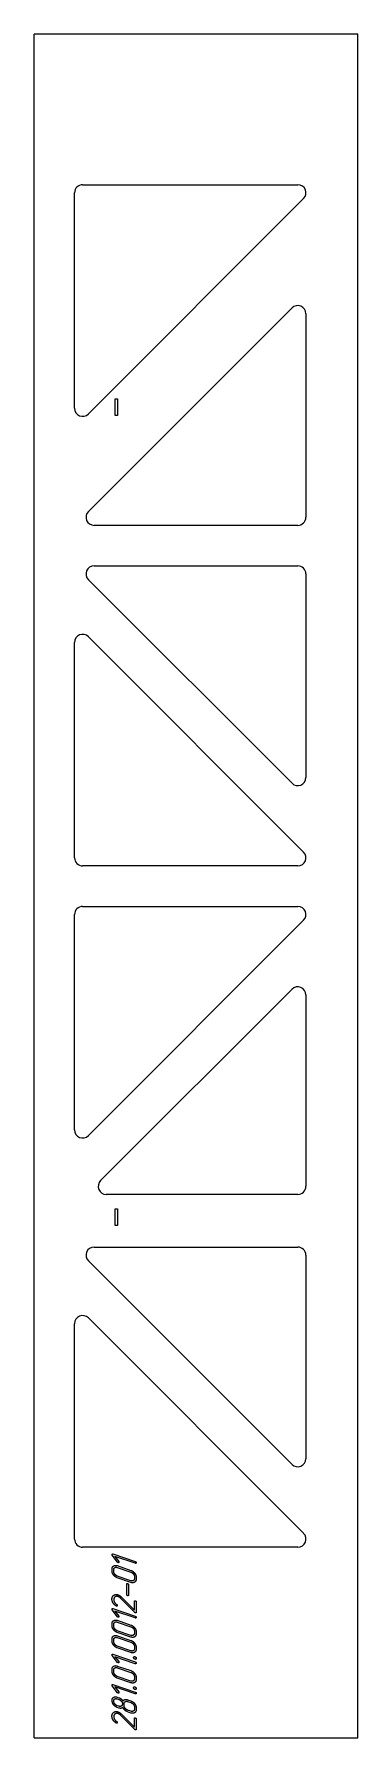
# Model space of a CAD drawing. Header units: millimetres. Extents: x 94 to 494, y 67 to 2171.
import ezdxf

# ---------------------------------------------------------------- set-up
doc = ezdxf.new("R2010")
doc.units = ezdxf.units.MM
doc.linetypes.add('K5LT_BASIC', pattern=[0])
doc.layers.add('Engraving', color=7, linetype='Continuous')

msp = doc.modelspace()

# ---------------------------------------------------------------- linework, layer by layer
at = {"color": 150, "linetype": 'K5LT_BASIC', "lineweight": 25, "true_color": 0x0080ff}
for p, q in [((94, 67.2), (94, 2170.5)), ((494, 2170.5), (94, 2170.5)), ((494, 67.2), (494, 2170.5)), ((154, 1984.6), (419.8, 1984.6)), ((144, 1708.7), (144, 1974.6)), ((426.9, 1967.5), (161.1, 1701.6)), ((161.1, 1581.2), (412.6, 1832.5)), ((429.7, 1825.4), (429.7, 1574.1)), ((194, 1699.9), (194, 1720.4)), ((194, 1720.4), (197, 1720.4)), ((197, 1720.4), (197, 1699.9)), ((197, 1699.9), (194, 1699.9)), ((419.7, 1564.1), (168.1, 1564.1)), ((412.6, 1245.7), (161.1, 1497)), ((168.1, 1514.1), (419.7, 1514.1)), ((429.7, 1504.1), (429.7, 1252.8)), ((144, 1153.7), (144, 1419.5)), ((161.1, 1426.6), (426.9, 1160.7)), ((419.8, 1143.7), (154, 1143.7)), ((144, 817.8), (144, 1083.7)), ((154, 1093.7), (419.8, 1093.7)), ((426.9, 1076.6), (161.1, 810.7)), ((176.1, 755.3), (412.6, 991.6)), ((429.7, 984.5), (429.7, 748.2)), ((419.7, 738.2), (183.2, 738.2)), ((194, 720.4), (197, 720.4)), ((194, 699.9), (194, 720.4)), ((197, 720.4), (197, 699.9)), ((197, 699.9), (194, 699.9)), ((168.1, 673.2), (419.7, 673.2)), ((412.6, 404.8), (161.1, 656.1)), ((429.7, 663.2), (429.7, 411.9)), ((144, 312.7), (144, 578.6)), ((161.1, 585.7), (426.9, 319.8)), ((419.8, 302.7), (154, 302.7)), ((94, 67.2), (494, 67.2))]:
    msp.add_line(p, q, dxfattribs=at)
for centre, start, end in [((154, 1974.6), 90, 180), ((419.8, 1974.6), 315, 90), ((419.7, 1825.4), 0, 134.9746), ((154, 1708.7), 180, 315), ((168.1, 1574.1), 134.9746, 270), ((419.7, 1574.1), 270, 0), ((168.1, 1504.1), 90, 225.0254), ((419.7, 1504.1), 0, 90), ((154, 1419.5), 45, 180), ((419.7, 1252.8), 225.0254, 0), ((419.8, 1153.7), 270, 45), ((154, 1153.7), 180, 270), ((154, 1083.7), 90, 180), ((419.8, 1083.7), 315, 90), ((419.7, 984.5), 0, 134.9746), ((154, 817.8), 180, 315), ((183.2, 748.2), 134.9746, 270), ((419.7, 748.2), 270, 0), ((168.1, 663.2), 90, 225.0254), ((419.7, 663.2), 0, 90), ((154, 578.6), 45, 180), ((419.7, 411.9), 225.0254, 0), ((419.8, 312.7), 270, 45), ((154, 312.7), 180, 270)]:
    msp.add_arc(centre, 10, start, end, dxfattribs=at)
at = {"layer": 'Engraving', "color": 150, "linetype": 'K5LT_BASIC', "lineweight": 25, "true_color": 0x0080ff}
for p, q in [((190.3, 273.5), (190.3, 275.6)), ((197, 284.2), (190.6, 292.8)), ((191.3, 294.3), (219, 284.9)), ((192.4, 272.8), (192.4, 274.9)), ((219, 282.8), (193.9, 291.3)), ((193.9, 291.3), (198.5, 285.2)), ((196.7, 279.9), (213.7, 274.1)), ((196.7, 277.7), (213.7, 271.9)), ((213.7, 261.3), (196.7, 267.1)), ((213.7, 259.1), (196.7, 264.9)), ((208.4, 244.3), (208.4, 257.1)), ((210.5, 256.3), (210.5, 243.6)), ((218, 266.2), (218, 264.1)), ((220.1, 265.5), (220.1, 263.4)), ((199.9, 240.4), (199.2, 241)), ((200.7, 239.7), (199.9, 240.4)), ((218.4, 222), (200.7, 239.7)), ((201.9, 241.1), (218, 225)), ((218, 225), (218, 235.8)), ((220.1, 235.1), (220.1, 222.3)), ((197, 216.7), (190.6, 225.3)), ((191.3, 226.9), (219, 217.4)), ((193.9, 223.8), (198.5, 217.7)), ((219, 215.3), (193.9, 223.8)), ((195.7, 229.9), (195.3, 230.1)), ((196.7, 212.4), (213.7, 206.6)), ((190.3, 206), (190.3, 208.2)), ((192.4, 205.3), (192.4, 207.4)), ((196.7, 210.3), (213.7, 204.5)), ((213.7, 193.8), (196.7, 199.6)), ((213.7, 191.7), (196.7, 197.5)), ((196.7, 193.4), (213.7, 187.6)), ((196.7, 191.2), (213.7, 185.4)), ((218, 198.7), (218, 196.6)), ((220.1, 198), (220.1, 195.9)), ((190.3, 187), (190.3, 189.1)), ((197, 160.4), (190.6, 168.9)), ((191.3, 170.5), (219, 161.1)), ((192.4, 186.3), (192.4, 188.4)), ((213.7, 174.7), (196.7, 180.5)), ((213.7, 172.6), (196.7, 178.4)), ((218, 179.7), (218, 177.6)), ((220.1, 179), (220.1, 176.8)), ((190.3, 149.7), (190.3, 151.8)), ((192.4, 148.9), (192.4, 151.1)), ((193.9, 167.5), (198.5, 161.4)), ((219, 158.9), (193.9, 167.5)), ((196.7, 156), (213.7, 150.3)), ((196.7, 153.9), (213.7, 148.1)), ((197, 123.1), (190.6, 131.6)), ((191.3, 133.2), (219, 123.8)), ((193.9, 130.2), (198.5, 124.1)), ((219, 121.6), (193.9, 130.2)), ((213.7, 137.4), (196.7, 143.2)), ((213.7, 135.3), (196.7, 141.1)), ((218, 142.4), (218, 140.3)), ((220.1, 141.7), (220.1, 139.5)), ((190.3, 112.8), (190.3, 113.4)), ((190.4, 112), (190.3, 112.8)), ((190.7, 110.8), (190.4, 112)), ((194.2, 118.1), (195.3, 118)), ((195.3, 118), (196, 117.9)), ((196, 117.9), (196.6, 117.7)), ((196.6, 117.7), (198.8, 116.9)), ((196.6, 115.5), (198.8, 114.8)), ((198.8, 106.3), (196.6, 107)), ((205.2, 107.3), (205.2, 109.4)), ((209.5, 114.4), (213.7, 112.9)), ((209.5, 112.2), (213.7, 110.8)), ((195.7, 85.4), (195.3, 85.6)), ((198.8, 104.1), (196.6, 104.9)), ((199.9, 96), (199.2, 96.5)), ((200.7, 95.2), (199.9, 96)), ((218.4, 77.5), (200.7, 95.2)), ((201.9, 96.6), (218, 80.6)), ((213.7, 100.1), (209.5, 101.6)), ((213.7, 98), (209.5, 99.4)), ((218, 105.1), (218, 102.9)), ((218, 80.6), (218, 91.3)), ((220.1, 104.4), (220.1, 102.2)), ((220.1, 90.6), (220.1, 77.8))]:
    msp.add_line(p, q, dxfattribs=at)
for points in [[(190.3, 293.6), (190.3, 294), (190.6, 294.2)], [(190.6, 292.8), (190.3, 293.2), (190.3, 293.6)], [(190.3, 275.6), (190.3, 278.3), (192.1, 279.5)], [(192.2, 268.3), (190.3, 270.8), (190.3, 273.5)], [(190.6, 294.2), (190.9, 294.5), (191.3, 294.3)], [(192.1, 279.5), (194, 280.8), (196.7, 279.9)], [(192.4, 274.9), (192.4, 276.7), (193.7, 277.5)], [(193.7, 277.5), (194.9, 278.3), (196.7, 277.7)], [(197.7, 283.6), (197.5, 283.7), (197, 284.2)], [(198.5, 283.7), (198.2, 283.5), (197.7, 283.6)], [(198.5, 285.2), (198.8, 284.8), (198.8, 284.4)], [(198.8, 284.4), (198.8, 283.9), (198.5, 283.7)], [(213.7, 274.1), (216.3, 273.2), (218.2, 270.7)], [(219, 284.9), (219.6, 284.7), (219.9, 284.3)], [(219.9, 282.8), (219.6, 282.6), (219, 282.8)], [(219.9, 284.3), (220.1, 283.9), (220.1, 283.5)], [(220.1, 283.5), (220.1, 283.3), (219.9, 282.8)], [(196.7, 264.9), (194.1, 265.8), (192.2, 268.3)], [(193.6, 269.3), (192.4, 271), (192.4, 272.8)], [(196.7, 267.1), (194.9, 267.7), (193.6, 269.3)], [(208.4, 257.1), (208.4, 257.5), (208.7, 257.7)], [(208.7, 257.7), (209.1, 257.9), (209.4, 257.8)], [(209.4, 257.8), (209.8, 257.6), (210.2, 257.2)], [(210.2, 257.2), (210.5, 256.9), (210.5, 256.3)], [(213.7, 271.9), (215.5, 271.3), (216.8, 269.6)], [(216.7, 261.5), (215.4, 260.7), (213.7, 261.3)], [(218.3, 259.6), (216.4, 258.2), (213.7, 259.1)], [(218, 264.1), (218, 262.4), (216.7, 261.5)], [(216.8, 269.6), (218, 267.9), (218, 266.2)], [(218.2, 270.7), (220.1, 268.2), (220.1, 265.5)], [(220.1, 263.4), (220.1, 260.9), (218.3, 259.6)], [(190.2, 238.5), (190.2, 241.6), (192.3, 243.3)], [(191.4, 234.2), (190.2, 236.3), (190.2, 238.5)], [(195.3, 230.1), (192.7, 231.9), (191.4, 234.2)], [(192.3, 243.3), (194.5, 245), (197.6, 244)], [(192.8, 239.8), (192.4, 238.9), (192.4, 237.9)], [(192.4, 237.9), (192.4, 236.4), (193.2, 234.9)], [(193.9, 241.3), (193.3, 240.7), (192.8, 239.8)], [(193.2, 234.9), (194.1, 233.3), (196, 231.9)], [(197.6, 241.8), (195.4, 242.5), (193.9, 241.3)], [(196, 231.9), (196.4, 231.6), (196.6, 231.3)], [(197.6, 244), (198.6, 243.6), (199.6, 243)], [(199.2, 241), (198.4, 241.5), (197.6, 241.8)], [(199.6, 243), (200.6, 242.3), (201.9, 241.1)], [(208.8, 243.3), (208.4, 243.7), (208.4, 244.3)], [(209.4, 242.9), (209.2, 242.9), (208.8, 243.3)], [(210.2, 242.9), (209.9, 242.7), (209.4, 242.9)], [(210.5, 243.6), (210.5, 243.1), (210.2, 242.9)], [(218, 235.8), (218, 236.2), (218.3, 236.4)], [(218.3, 236.4), (218.7, 236.6), (219, 236.5)], [(219, 236.5), (219.4, 236.4), (219.8, 236)], [(219.8, 236), (220.1, 235.6), (220.1, 235.1)], [(190.3, 226.1), (190.3, 226.5), (190.6, 226.8)], [(190.6, 225.3), (190.3, 225.7), (190.3, 226.1)], [(190.3, 208.2), (190.3, 210.8), (192.1, 212)], [(190.6, 226.8), (190.9, 227), (191.3, 226.9)], [(192.1, 212), (194, 213.3), (196.7, 212.4)], [(193.7, 210), (194.9, 210.9), (196.7, 210.3)], [(196.5, 230), (196.2, 229.7), (195.7, 229.9)], [(196.7, 230.7), (196.7, 230.2), (196.5, 230)], [(196.6, 231.3), (196.7, 231), (196.7, 230.7)], [(197.7, 216.2), (197.5, 216.2), (197, 216.7)], [(198.5, 216.2), (198.2, 216), (197.7, 216.2)], [(198.5, 217.7), (198.8, 217.3), (198.8, 216.9)], [(198.8, 216.9), (198.8, 216.4), (198.5, 216.2)], [(219, 221.7), (218.7, 221.8), (218.4, 222)], [(219.8, 221.7), (219.4, 221.5), (219, 221.7)], [(219, 217.4), (219.6, 217.3), (219.9, 216.9)], [(219.9, 215.3), (219.6, 215.1), (219, 215.3)], [(220.1, 222.3), (220.1, 221.9), (219.8, 221.7)], [(219.9, 216.9), (220.1, 216.5), (220.1, 216)], [(220.1, 216), (220.1, 215.8), (219.9, 215.3)], [(192.2, 200.8), (190.3, 203.3), (190.3, 206)], [(190.3, 189.1), (190.3, 191.7), (192.1, 193)], [(192.1, 193), (194, 194.3), (196.7, 193.4)], [(196.7, 197.5), (194.1, 198.3), (192.2, 200.8)], [(192.4, 207.4), (192.4, 209.2), (193.7, 210)], [(193.6, 201.9), (192.4, 203.5), (192.4, 205.3)], [(192.4, 188.4), (192.4, 190.2), (193.7, 191)], [(196.7, 199.6), (194.9, 200.2), (193.6, 201.9)], [(193.7, 191), (194.9, 191.8), (196.7, 191.2)], [(213.7, 206.6), (216.3, 205.7), (218.2, 203.2)], [(213.7, 204.5), (215.5, 203.9), (216.8, 202.2)], [(216.7, 194.1), (215.4, 193.2), (213.7, 193.8)], [(218.3, 192.1), (216.4, 190.7), (213.7, 191.7)], [(218, 196.6), (218, 194.9), (216.7, 194.1)], [(216.8, 202.2), (218, 200.5), (218, 198.7)], [(218.2, 203.2), (220.1, 200.7), (220.1, 198)], [(220.1, 195.9), (220.1, 193.4), (218.3, 192.1)], [(192.2, 181.8), (190.3, 184.3), (190.3, 187)], [(190.3, 169.8), (190.3, 170.2), (190.6, 170.4)], [(190.6, 168.9), (190.3, 169.3), (190.3, 169.8)], [(190.6, 170.4), (190.9, 170.7), (191.3, 170.5)], [(196.7, 178.4), (194.1, 179.3), (192.2, 181.8)], [(193.6, 182.8), (192.4, 184.5), (192.4, 186.3)], [(196.7, 180.5), (194.9, 181.1), (193.6, 182.8)], [(213.7, 187.6), (216.3, 186.7), (218.2, 184.1)], [(213.7, 185.4), (215.5, 184.8), (216.8, 183.1)], [(216.7, 175), (215.4, 174.2), (213.7, 174.7)], [(218.3, 173), (216.4, 171.7), (213.7, 172.6)], [(218, 177.6), (218, 175.9), (216.7, 175)], [(216.8, 183.1), (218, 181.4), (218, 179.7)], [(218.2, 184.1), (220.1, 181.6), (220.1, 179)], [(220.1, 176.8), (220.1, 174.4), (218.3, 173)], [(190.3, 151.8), (190.3, 154.4), (192.1, 155.7)], [(192.2, 144.5), (190.3, 147), (190.3, 149.7)], [(192.1, 155.7), (194, 157), (196.7, 156)], [(192.4, 151.1), (192.4, 152.8), (193.7, 153.7)], [(193.6, 145.5), (192.4, 147.2), (192.4, 148.9)], [(193.7, 153.7), (194.9, 154.5), (196.7, 153.9)], [(197.7, 159.8), (197.5, 159.9), (197, 160.4)], [(198.5, 159.9), (198.2, 159.7), (197.7, 159.8)], [(198.5, 161.4), (198.8, 160.9), (198.8, 160.5)], [(198.8, 160.5), (198.8, 160.1), (198.5, 159.9)], [(213.7, 150.3), (216.3, 149.4), (218.2, 146.8)], [(213.7, 148.1), (215.5, 147.5), (216.8, 145.8)], [(216.9, 166.5), (216.9, 167.1), (217.4, 167.4)], [(217.5, 165.1), (216.9, 165.7), (216.9, 166.5)], [(217.4, 167.4), (217.9, 167.8), (218.5, 167.6)], [(218.5, 164.4), (218.1, 164.5), (217.5, 165.1)], [(218.5, 167.6), (219.1, 167.4), (219.6, 166.8)], [(219.7, 164.4), (219.1, 164.1), (218.5, 164.4)], [(219, 161.1), (219.6, 160.9), (219.9, 160.5)], [(219.9, 159), (219.6, 158.8), (219, 158.9)], [(219.6, 166.8), (220.1, 166.2), (220.1, 165.4)], [(220.1, 165.4), (220.1, 164.7), (219.7, 164.4)], [(219.9, 160.5), (220.1, 160.1), (220.1, 159.6)], [(220.1, 159.6), (220.1, 159.5), (219.9, 159)], [(190.3, 132.5), (190.3, 132.9), (190.6, 133.1)], [(190.6, 131.6), (190.3, 132), (190.3, 132.5)], [(190.6, 133.1), (190.9, 133.3), (191.3, 133.2)], [(196.7, 141.1), (194.1, 142), (192.2, 144.5)], [(196.7, 143.2), (194.9, 143.8), (193.6, 145.5)], [(216.7, 137.7), (215.4, 136.9), (213.7, 137.4)], [(218.3, 135.7), (216.4, 134.4), (213.7, 135.3)], [(218, 140.3), (218, 138.6), (216.7, 137.7)], [(216.8, 145.8), (218, 144.1), (218, 142.4)], [(216.9, 129.2), (216.9, 129.8), (217.4, 130.1)], [(217.5, 127.8), (216.9, 128.4), (216.9, 129.2)], [(217.4, 130.1), (217.9, 130.5), (218.5, 130.3)], [(218.5, 127.1), (218.1, 127.2), (217.5, 127.8)], [(218.2, 146.8), (220.1, 144.3), (220.1, 141.7)], [(220.1, 139.5), (220.1, 137.1), (218.3, 135.7)], [(218.5, 130.3), (219.1, 130.1), (219.6, 129.5)], [(219.7, 127.1), (219.1, 126.8), (218.5, 127.1)], [(219.6, 129.5), (220.1, 128.9), (220.1, 128.1)], [(220.1, 128.1), (220.1, 127.4), (219.7, 127.1)], [(190.3, 113.4), (190.3, 116.1), (192.1, 117.4)], [(192.1, 108.3), (191.2, 109.5), (190.7, 110.8)], [(192.1, 117.4), (193, 118), (194.2, 118.1)], [(196.6, 104.9), (194.2, 105.7), (192.1, 108.3)], [(192.4, 112.7), (192.4, 114.5), (193.6, 115.3)], [(193.6, 109.3), (192.4, 111), (192.4, 112.7)], [(193.6, 115.3), (194.9, 116.1), (196.6, 115.5)], [(196.6, 107), (194.9, 107.6), (193.6, 109.3)], [(197.7, 122.5), (197.5, 122.6), (197, 123.1)], [(198.5, 122.6), (198.2, 122.4), (197.7, 122.5)], [(198.5, 124.1), (198.8, 123.6), (198.8, 123.2)], [(198.8, 123.2), (198.8, 122.8), (198.5, 122.6)], [(198.8, 116.9), (200.4, 116.4), (201.6, 115.4)], [(198.8, 114.8), (200.6, 114.2), (201.8, 112.5)], [(201.8, 106.5), (200.6, 105.7), (198.8, 106.3)], [(201.6, 115.4), (202.8, 114.4), (203.8, 112.9)], [(201.8, 112.5), (203.1, 110.8), (203.1, 109.1)], [(203.1, 109.1), (203.1, 107.3), (201.8, 106.5)], [(203.8, 112.9), (204.5, 114.1), (206.1, 114.5)], [(205.2, 109.4), (205.2, 111.2), (206.4, 112)], [(206.4, 103.9), (205.2, 105.5), (205.2, 107.3)], [(206.1, 114.5), (207.7, 115), (209.5, 114.4)], [(206.4, 112), (207.7, 112.8), (209.5, 112.2)], [(213.7, 112.9), (216.4, 112), (218.2, 109.5)], [(213.7, 110.8), (215.5, 110.2), (216.7, 108.5)], [(216.7, 108.5), (218, 106.9), (218, 105.1)], [(218.2, 109.5), (220.1, 107), (220.1, 104.4)], [(219, 123.8), (219.6, 123.6), (219.9, 123.2)], [(219.9, 121.7), (219.6, 121.4), (219, 121.6)], [(219.9, 123.2), (220.1, 122.8), (220.1, 122.3)], [(220.1, 122.3), (220.1, 122.1), (219.9, 121.7)], [(190.2, 94), (190.2, 97.1), (192.3, 98.8)], [(191.4, 89.7), (190.2, 91.8), (190.2, 94)], [(195.3, 85.6), (192.7, 87.4), (191.4, 89.7)], [(192.3, 98.8), (194.5, 100.6), (197.6, 99.5)], [(192.8, 95.4), (192.4, 94.5), (192.4, 93.4)], [(192.4, 93.4), (192.4, 91.9), (193.2, 90.4)], [(193.9, 96.8), (193.3, 96.3), (192.8, 95.4)], [(193.2, 90.4), (194.1, 88.9), (196, 87.4)], [(197.6, 97.3), (195.4, 98.1), (193.9, 96.8)], [(196.5, 85.5), (196.2, 85.3), (195.7, 85.4)], [(196, 87.4), (196.4, 87.1), (196.6, 86.9)], [(196.7, 86.2), (196.7, 85.7), (196.5, 85.5)], [(196.6, 86.9), (196.7, 86.6), (196.7, 86.2)], [(197.6, 99.5), (198.6, 99.2), (199.6, 98.5)], [(199.2, 96.5), (198.4, 97.1), (197.6, 97.3)], [(201.6, 103.8), (200.3, 103.6), (198.8, 104.1)], [(199.6, 98.5), (200.6, 97.9), (201.9, 96.6)], [(203.8, 104.8), (202.9, 104), (201.6, 103.8)], [(206.3, 101.4), (204.8, 102.8), (203.8, 104.8)], [(209.5, 99.4), (207.8, 100), (206.3, 101.4)], [(209.5, 101.6), (207.7, 102.2), (206.4, 103.9)], [(216.7, 100.4), (215.4, 99.5), (213.7, 100.1)], [(218.3, 98.4), (216.4, 97.1), (213.7, 98)], [(218, 102.9), (218, 101.3), (216.7, 100.4)], [(218, 91.3), (218, 91.7), (218.3, 91.9)], [(220.1, 102.2), (220.1, 99.8), (218.3, 98.4)], [(218.3, 91.9), (218.7, 92.2), (219, 92)], [(219, 92), (219.4, 91.9), (219.8, 91.5)], [(219.8, 91.5), (220.1, 91.1), (220.1, 90.6)], [(219, 77.2), (218.7, 77.3), (218.4, 77.5)], [(219.8, 77.2), (219.4, 77), (219, 77.2)], [(220.1, 77.8), (220.1, 77.5), (219.8, 77.2)]]:
    msp.add_open_spline(points, degree=2, dxfattribs=at)

doc.saveas('drawing.dxf')
